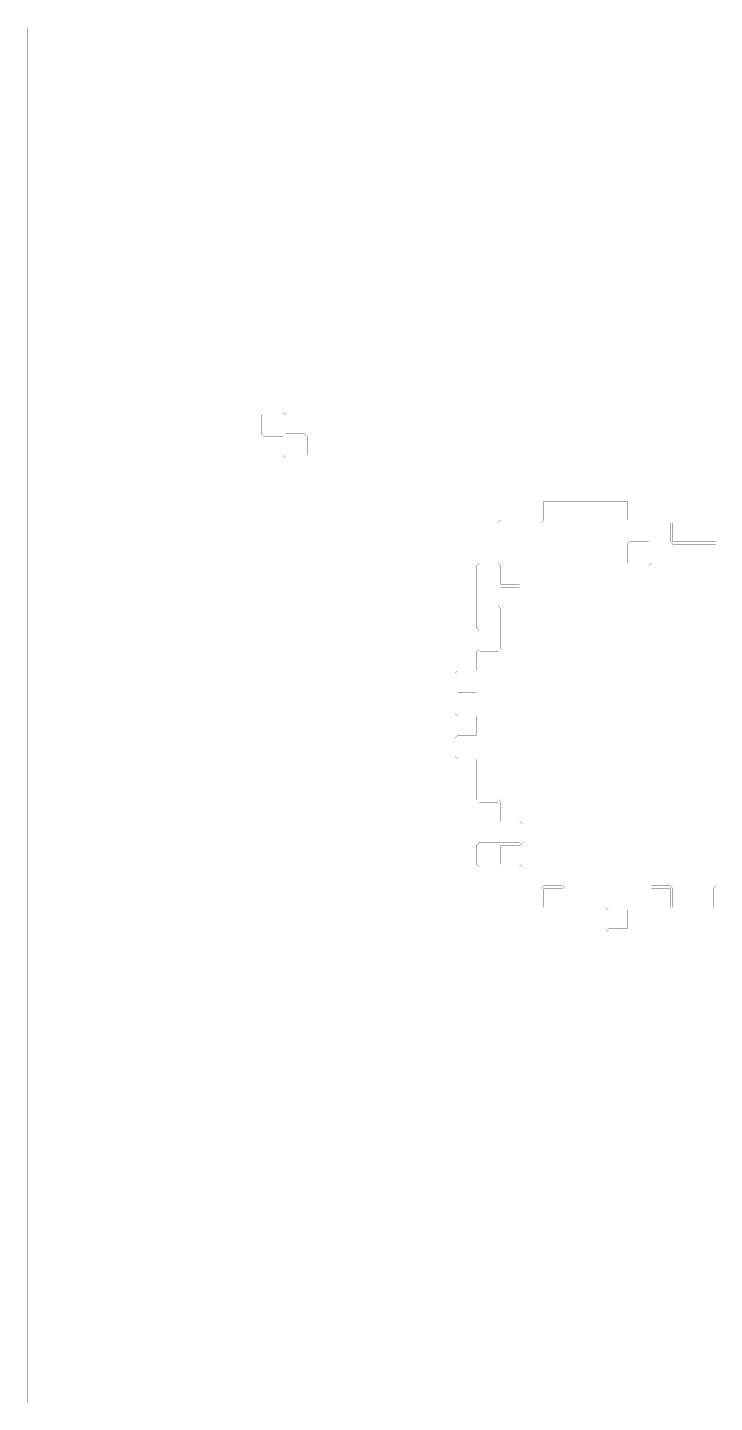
# Model space of a CAD drawing. Header units: metres. Extents: x 0 to 4990, y -4990 to 0.
# Drawn here: x 0 to 2495, y -4990 to 0 of the extents above; entities that cross this region are included whole.
import ezdxf

# ---------------------------------------------------------------- set-up
doc = ezdxf.new("R2010")
doc.units = ezdxf.units.M
doc.layers.add('conductor', color=1, linetype='Continuous')
doc.layers.add('substrate', color=5, linetype='Continuous')

msp = doc.modelspace()

# ---------------------------------------------------------------- linework, layer by layer
at = {"layer": 'conductor', "const_width": 0.5}
msp.add_lwpolyline([(2500, -1875), (2490.234375, -1875), (2480.46875, -1875), (2470.703125, -1875), (2460.9375, -1875), (2451.171875, -1875), (2441.40625, -1875), (2431.640625, -1875), (2421.875, -1875), (2412.109375, -1875), (2402.34375, -1875), (2392.578125, -1875), (2382.8125, -1875), (2373.046875, -1875), (2363.28125, -1875), (2353.515625, -1875), (2343.75, -1875), (2333.984375, -1865.234375), (2333.984375, -1855.46875), (2333.984375, -1845.703125), (2333.984375, -1835.9375), (2333.984375, -1826.171875), (2333.984375, -1816.40625), (2333.984375, -1806.640625), (2333.984375, -1796.875), (2324.21875, -1796.875), (2314.453125, -1796.875), (2304.6875, -1796.875), (2294.921875, -1796.875), (2285.15625, -1796.875), (2275.390625, -1796.875), (2265.625, -1796.875), (2255.859375, -1796.875), (2246.09375, -1796.875), (2236.328125, -1796.875), (2226.5625, -1796.875), (2216.796875, -1796.875), (2207.03125, -1796.875), (2197.265625, -1796.875), (2187.5, -1796.875), (2177.734375, -1787.109375), (2177.734375, -1777.34375), (2177.734375, -1767.578125), (2177.734375, -1757.8125), (2177.734375, -1748.046875), (2177.734375, -1738.28125), (2177.734375, -1728.515625), (2177.734375, -1718.75), (2167.96875, -1718.75), (2158.203125, -1718.75), (2148.4375, -1718.75), (2138.671875, -1718.75), (2128.90625, -1718.75), (2119.140625, -1718.75), (2109.375, -1718.75), (2099.609375, -1718.75), (2089.84375, -1718.75), (2080.078125, -1718.75), (2070.3125, -1718.75), (2060.546875, -1718.75), (2050.78125, -1718.75), (2041.015625, -1718.75), (2031.25, -1718.75), (2021.484375, -1718.75), (2011.71875, -1718.75), (2001.953125, -1718.75), (1992.1875, -1718.75), (1982.421875, -1718.75), (1972.65625, -1718.75), (1962.890625, -1718.75), (1953.125, -1718.75), (1943.359375, -1718.75), (1933.59375, -1718.75), (1923.828125, -1718.75), (1914.0625, -1718.75), (1904.296875, -1718.75), (1894.53125, -1718.75), (1884.765625, -1718.75), (1875, -1718.75), (1875, -1728.515625), (1875, -1738.28125), (1875, -1748.046875), (1875, -1757.8125), (1875, -1767.578125), (1875, -1777.34375), (1875, -1787.109375), (1865.234375, -1796.875), (1855.46875, -1796.875), (1845.703125, -1796.875), (1835.9375, -1796.875), (1826.171875, -1796.875), (1816.40625, -1796.875), (1806.640625, -1796.875), (1796.875, -1796.875), (1796.875, -1806.640625), (1796.875, -1816.40625), (1796.875, -1826.171875), (1796.875, -1835.9375), (1796.875, -1845.703125), (1796.875, -1855.46875), (1796.875, -1865.234375), (1796.875, -1875), (1796.875, -1884.765625), (1796.875, -1894.53125), (1796.875, -1904.296875), (1796.875, -1914.0625), (1796.875, -1923.828125), (1796.875, -1933.59375), (1796.875, -1943.359375), (1796.875, -1953.125), (1796.875, -1962.890625), (1796.875, -1972.65625), (1796.875, -1982.421875), (1796.875, -1992.1875), (1796.875, -2001.953125), (1796.875, -2011.71875), (1796.875, -2021.484375), (1787.109375, -2031.25), (1777.34375, -2031.25), (1767.578125, -2031.25), (1757.8125, -2031.25), (1748.046875, -2031.25), (1738.28125, -2031.25), (1728.515625, -2031.25), (1718.75, -2031.25), (1708.984375, -2021.484375), (1708.984375, -2011.71875), (1708.984375, -2001.953125), (1708.984375, -1992.1875), (1708.984375, -1982.421875), (1708.984375, -1972.65625), (1708.984375, -1962.890625), (1708.984375, -1953.125), (1699.21875, -1953.125), (1689.453125, -1953.125), (1679.6875, -1953.125), (1669.921875, -1953.125), (1660.15625, -1953.125), (1650.390625, -1953.125), (1640.625, -1953.125), (1640.625, -1962.890625), (1640.625, -1972.65625), (1640.625, -1982.421875), (1640.625, -1992.1875), (1640.625, -2001.953125), (1640.625, -2011.71875), (1640.625, -2021.484375), (1640.625, -2031.25), (1640.625, -2041.015625), (1640.625, -2050.78125), (1640.625, -2060.546875), (1640.625, -2070.3125), (1640.625, -2080.078125), (1640.625, -2089.84375), (1640.625, -2099.609375), (1650.390625, -2099.609375), (1660.15625, -2099.609375), (1669.921875, -2099.609375), (1679.6875, -2099.609375), (1689.453125, -2099.609375), (1699.21875, -2099.609375), (1708.984375, -2099.609375), (1718.75, -2109.375), (1718.75, -2119.140625), (1718.75, -2128.90625), (1718.75, -2138.671875), (1718.75, -2148.4375), (1718.75, -2158.203125), (1718.75, -2167.96875), (1718.75, -2177.734375), (1718.75, -2187.5), (1718.75, -2197.265625), (1718.75, -2207.03125), (1718.75, -2216.796875), (1718.75, -2226.5625), (1718.75, -2236.328125), (1718.75, -2246.09375), (1718.75, -2255.859375), (1708.984375, -2265.625), (1699.21875, -2265.625), (1689.453125, -2265.625), (1679.6875, -2265.625), (1669.921875, -2265.625), (1660.15625, -2265.625), (1650.390625, -2265.625), (1640.625, -2265.625), (1640.625, -2275.390625), (1640.625, -2285.15625), (1640.625, -2294.921875), (1640.625, -2304.6875), (1640.625, -2314.453125), (1640.625, -2324.21875), (1640.625, -2333.984375), (1630.859375, -2343.75), (1621.09375, -2343.75), (1611.328125, -2343.75), (1601.5625, -2343.75), (1591.796875, -2343.75), (1582.03125, -2343.75), (1572.265625, -2343.75), (1562.5, -2343.75), (1562.5, -2353.515625), (1562.5, -2363.28125), (1562.5, -2373.046875), (1562.5, -2382.8125), (1562.5, -2392.578125), (1562.5, -2402.34375), (1562.5, -2412.109375), (1572.265625, -2412.109375), (1582.03125, -2412.109375), (1591.796875, -2412.109375), (1601.5625, -2412.109375), (1611.328125, -2412.109375), (1621.09375, -2412.109375), (1630.859375, -2412.109375), (1640.625, -2421.875), (1640.625, -2431.640625), (1640.625, -2441.40625), (1640.625, -2451.171875), (1640.625, -2460.9375), (1640.625, -2470.703125), (1640.625, -2480.46875), (1640.625, -2490.234375), (1640.625, -2500), (1640.625, -2509.765625), (1640.625, -2519.53125), (1640.625, -2529.296875), (1640.625, -2539.0625), (1640.625, -2548.828125), (1640.625, -2558.59375), (1640.625, -2568.359375), (1640.625, -2578.125), (1640.625, -2587.890625), (1640.625, -2597.65625), (1640.625, -2607.421875), (1640.625, -2617.1875), (1640.625, -2626.953125), (1640.625, -2636.71875), (1640.625, -2646.484375), (1640.625, -2656.25), (1640.625, -2666.015625), (1640.625, -2675.78125), (1640.625, -2685.546875), (1640.625, -2695.3125), (1640.625, -2705.078125), (1640.625, -2714.84375), (1640.625, -2724.609375), (1640.625, -2734.375), (1640.625, -2744.140625), (1640.625, -2753.90625), (1640.625, -2763.671875), (1640.625, -2773.4375), (1640.625, -2783.203125), (1640.625, -2792.96875), (1640.625, -2802.734375), (1650.390625, -2802.734375), (1660.15625, -2802.734375), (1669.921875, -2802.734375), (1679.6875, -2802.734375), (1689.453125, -2802.734375), (1699.21875, -2802.734375), (1708.984375, -2802.734375), (1718.75, -2812.5), (1718.75, -2822.265625), (1718.75, -2832.03125), (1718.75, -2841.796875), (1718.75, -2851.5625), (1718.75, -2861.328125), (1718.75, -2871.09375), (1718.75, -2880.859375), (1728.515625, -2880.859375), (1738.28125, -2880.859375), (1748.046875, -2880.859375), (1757.8125, -2880.859375), (1767.578125, -2880.859375), (1777.34375, -2880.859375), (1787.109375, -2880.859375), (1796.875, -2890.625), (1796.875, -2900.390625), (1796.875, -2910.15625), (1796.875, -2919.921875), (1796.875, -2929.6875), (1796.875, -2939.453125), (1796.875, -2949.21875), (1796.875, -2958.984375), (1787.109375, -2968.75), (1777.34375, -2968.75), (1767.578125, -2968.75), (1757.8125, -2968.75), (1748.046875, -2968.75), (1738.28125, -2968.75), (1728.515625, -2968.75), (1718.75, -2968.75), (1718.75, -2978.515625), (1718.75, -2988.28125), (1718.75, -2998.046875), (1718.75, -3007.8125), (1718.75, -3017.578125), (1718.75, -3027.34375), (1718.75, -3037.109375), (1728.515625, -3037.109375), (1738.28125, -3037.109375), (1748.046875, -3037.109375), (1757.8125, -3037.109375), (1767.578125, -3037.109375), (1777.34375, -3037.109375), (1787.109375, -3037.109375), (1796.875, -3046.875), (1796.875, -3056.640625), (1796.875, -3066.40625), (1796.875, -3076.171875), (1796.875, -3085.9375), (1796.875, -3095.703125), (1796.875, -3105.46875), (1796.875, -3115.234375), (1796.875, -3125), (1796.875, -3134.765625), (1796.875, -3144.53125), (1796.875, -3154.296875), (1796.875, -3164.0625), (1796.875, -3173.828125), (1796.875, -3183.59375), (1796.875, -3193.359375), (1806.640625, -3193.359375), (1816.40625, -3193.359375), (1826.171875, -3193.359375), (1835.9375, -3193.359375), (1845.703125, -3193.359375), (1855.46875, -3193.359375), (1865.234375, -3193.359375), (1865.234375, -3183.59375), (1865.234375, -3173.828125), (1865.234375, -3164.0625), (1865.234375, -3154.296875), (1865.234375, -3144.53125), (1865.234375, -3134.765625), (1865.234375, -3125), (1875, -3115.234375), (1884.765625, -3115.234375), (1894.53125, -3115.234375), (1904.296875, -3115.234375), (1914.0625, -3115.234375), (1923.828125, -3115.234375), (1933.59375, -3115.234375), (1943.359375, -3115.234375), (1953.125, -3125), (1953.125, -3134.765625), (1953.125, -3144.53125), (1953.125, -3154.296875), (1953.125, -3164.0625), (1953.125, -3173.828125), (1953.125, -3183.59375), (1953.125, -3193.359375), (1962.890625, -3193.359375), (1972.65625, -3193.359375), (1982.421875, -3193.359375), (1992.1875, -3193.359375), (2001.953125, -3193.359375), (2011.71875, -3193.359375), (2021.484375, -3193.359375), (2031.25, -3193.359375), (2041.015625, -3193.359375), (2050.78125, -3193.359375), (2060.546875, -3193.359375), (2070.3125, -3193.359375), (2080.078125, -3193.359375), (2089.84375, -3193.359375), (2099.609375, -3193.359375), (2109.375, -3203.125), (2109.375, -3212.890625), (2109.375, -3222.65625), (2109.375, -3232.421875), (2109.375, -3242.1875), (2109.375, -3251.953125), (2109.375, -3261.71875), (2109.375, -3271.484375), (2119.140625, -3271.484375), (2128.90625, -3271.484375), (2138.671875, -3271.484375), (2148.4375, -3271.484375), (2158.203125, -3271.484375), (2167.96875, -3271.484375), (2177.734375, -3271.484375), (2177.734375, -3261.71875), (2177.734375, -3251.953125), (2177.734375, -3242.1875), (2177.734375, -3232.421875), (2177.734375, -3222.65625), (2177.734375, -3212.890625), (2177.734375, -3203.125), (2187.5, -3193.359375), (2197.265625, -3193.359375), (2207.03125, -3193.359375), (2216.796875, -3193.359375), (2226.5625, -3193.359375), (2236.328125, -3193.359375), (2246.09375, -3193.359375), (2255.859375, -3193.359375), (2255.859375, -3183.59375), (2255.859375, -3173.828125), (2255.859375, -3164.0625), (2255.859375, -3154.296875), (2255.859375, -3144.53125), (2255.859375, -3134.765625), (2255.859375, -3125), (2265.625, -3115.234375), (2275.390625, -3115.234375), (2285.15625, -3115.234375), (2294.921875, -3115.234375), (2304.6875, -3115.234375), (2314.453125, -3115.234375), (2324.21875, -3115.234375), (2333.984375, -3115.234375), (2343.75, -3125), (2343.75, -3134.765625), (2343.75, -3144.53125), (2343.75, -3154.296875), (2343.75, -3164.0625), (2343.75, -3173.828125), (2343.75, -3183.59375), (2343.75, -3193.359375), (2353.515625, -3193.359375), (2363.28125, -3193.359375), (2373.046875, -3193.359375), (2382.8125, -3193.359375), (2392.578125, -3193.359375), (2402.34375, -3193.359375), (2412.109375, -3193.359375), (2421.875, -3193.359375), (2431.640625, -3193.359375), (2441.40625, -3193.359375), (2451.171875, -3193.359375), (2460.9375, -3193.359375), (2470.703125, -3193.359375), (2480.46875, -3193.359375), (2490.234375, -3193.359375), (2490.234375, -3183.59375), (2490.234375, -3173.828125), (2490.234375, -3164.0625), (2490.234375, -3154.296875), (2490.234375, -3144.53125), (2490.234375, -3134.765625), (2490.234375, -3125), (2500, -3115.234375)], dxfattribs=at)
msp.add_lwpolyline([(2177.734375, -1875), (2187.5, -1865.234375), (2197.265625, -1865.234375), (2207.03125, -1865.234375), (2216.796875, -1865.234375), (2226.5625, -1865.234375), (2236.328125, -1865.234375), (2246.09375, -1865.234375), (2255.859375, -1865.234375), (2265.625, -1875), (2265.625, -1884.765625), (2265.625, -1894.53125), (2265.625, -1904.296875), (2265.625, -1914.0625), (2265.625, -1923.828125), (2265.625, -1933.59375), (2265.625, -1943.359375), (2255.859375, -1953.125), (2246.09375, -1953.125), (2236.328125, -1953.125), (2226.5625, -1953.125), (2216.796875, -1953.125), (2207.03125, -1953.125), (2197.265625, -1953.125), (2187.5, -1953.125), (2177.734375, -1943.359375), (2177.734375, -1933.59375), (2177.734375, -1923.828125), (2177.734375, -1914.0625), (2177.734375, -1904.296875), (2177.734375, -1894.53125), (2177.734375, -1884.765625)], close=True, dxfattribs=at)
at = {"layer": 'substrate', "const_width": 0.5}
for points in [[(2500, 0), (2490.234375, 0), (2480.46875, 0), (2470.703125, 0), (2460.9375, 0), (2451.171875, 0), (2441.40625, 0), (2431.640625, 0), (2421.875, 0), (2412.109375, 0), (2402.34375, 0), (2392.578125, 0), (2382.8125, 0), (2373.046875, 0), (2363.28125, 0), (2353.515625, 0), (2343.75, 0), (2333.984375, 0), (2324.21875, 0), (2314.453125, 0), (2304.6875, 0), (2294.921875, 0), (2285.15625, 0), (2275.390625, 0), (2265.625, 0), (2255.859375, 0), (2246.09375, 0), (2236.328125, 0), (2226.5625, 0), (2216.796875, 0), (2207.03125, 0), (2197.265625, 0), (2187.5, 0), (2177.734375, 0), (2167.96875, 0), (2158.203125, 0), (2148.4375, 0), (2138.671875, 0), (2128.90625, 0), (2119.140625, 0), (2109.375, 0), (2099.609375, 0), (2089.84375, 0), (2080.078125, 0), (2070.3125, 0), (2060.546875, 0), (2050.78125, 0), (2041.015625, 0), (2031.25, 0), (2021.484375, 0), (2011.71875, 0), (2001.953125, 0), (1992.1875, 0), (1982.421875, 0), (1972.65625, 0), (1962.890625, 0), (1953.125, 0), (1943.359375, 0), (1933.59375, 0), (1923.828125, 0), (1914.0625, 0), (1904.296875, 0), (1894.53125, 0), (1884.765625, 0), (1875, 0), (1865.234375, 0), (1855.46875, 0), (1845.703125, 0), (1835.9375, 0), (1826.171875, 0), (1816.40625, 0), (1806.640625, 0), (1796.875, 0), (1787.109375, 0), (1777.34375, 0), (1767.578125, 0), (1757.8125, 0), (1748.046875, 0), (1738.28125, 0), (1728.515625, 0), (1718.75, 0), (1708.984375, 0), (1699.21875, 0), (1689.453125, 0), (1679.6875, 0), (1669.921875, 0), (1660.15625, 0), (1650.390625, 0), (1640.625, 0), (1630.859375, 0), (1621.09375, 0), (1611.328125, 0), (1601.5625, 0), (1591.796875, 0), (1582.03125, 0), (1572.265625, 0), (1562.5, 0), (1552.734375, 0), (1542.96875, 0), (1533.203125, 0), (1523.4375, 0), (1513.671875, 0), (1503.90625, 0), (1494.140625, 0), (1484.375, 0), (1474.609375, 0), (1464.84375, 0), (1455.078125, 0), (1445.3125, 0), (1435.546875, 0), (1425.78125, 0), (1416.015625, 0), (1406.25, 0), (1396.484375, 0), (1386.71875, 0), (1376.953125, 0), (1367.1875, 0), (1357.421875, 0), (1347.65625, 0), (1337.890625, 0), (1328.125, 0), (1318.359375, 0), (1308.59375, 0), (1298.828125, 0), (1289.0625, 0), (1279.296875, 0), (1269.53125, 0), (1259.765625, 0), (1250, 0), (1240.234375, 0), (1230.46875, 0), (1220.703125, 0), (1210.9375, 0), (1201.171875, 0), (1191.40625, 0), (1181.640625, 0), (1171.875, 0), (1162.109375, 0), (1152.34375, 0), (1142.578125, 0), (1132.8125, 0), (1123.046875, 0), (1113.28125, 0), (1103.515625, 0), (1093.75, 0), (1083.984375, 0), (1074.21875, 0), (1064.453125, 0), (1054.6875, 0), (1044.921875, 0), (1035.15625, 0), (1025.390625, 0), (1015.625, 0), (1005.859375, 0), (996.09375, 0), (986.328125, 0), (976.5625, 0), (966.796875, 0), (957.03125, 0), (947.265625, 0), (937.5, 0), (927.734375, 0), (917.96875, 0), (908.203125, 0), (898.4375, 0), (888.671875, 0), (878.90625, 0), (869.140625, 0), (859.375, 0), (849.609375, 0), (839.84375, 0), (830.078125, 0), (820.3125, 0), (810.546875, 0), (800.78125, 0), (791.015625, 0), (781.25, 0), (771.484375, 0), (761.71875, 0), (751.953125, 0), (742.1875, 0), (732.421875, 0), (722.65625, 0), (712.890625, 0), (703.125, 0), (693.359375, 0), (683.59375, 0), (673.828125, 0), (664.0625, 0), (654.296875, 0), (644.53125, 0), (634.765625, 0), (625, 0), (615.234375, 0), (605.46875, 0), (595.703125, 0), (585.9375, 0), (576.171875, 0), (566.40625, 0), (556.640625, 0), (546.875, 0), (537.109375, 0), (527.34375, 0), (517.578125, 0), (507.8125, 0), (498.046875, 0), (488.28125, 0), (478.515625, 0), (468.75, 0), (458.984375, 0), (449.21875, 0), (439.453125, 0), (429.6875, 0), (419.921875, 0), (410.15625, 0), (400.390625, 0), (390.625, 0), (380.859375, 0), (371.09375, 0), (361.328125, 0), (351.5625, 0), (341.796875, 0), (332.03125, 0), (322.265625, 0), (312.5, 0), (302.734375, 0), (292.96875, 0), (283.203125, 0), (273.4375, 0), (263.671875, 0), (253.90625, 0), (244.140625, 0), (234.375, 0), (224.609375, 0), (214.84375, 0), (205.078125, 0), (195.3125, 0), (185.546875, 0), (175.78125, 0), (166.015625, 0), (156.25, 0), (146.484375, 0), (136.71875, 0), (126.953125, 0), (117.1875, 0), (107.421875, 0), (97.65625, 0), (87.890625, 0), (78.125, 0), (68.359375, 0), (58.59375, 0), (48.828125, 0), (39.0625, 0), (29.296875, 0), (19.53125, 0), (9.765625, 0), (0, 0), (0, -9.765625), (0, -19.53125), (0, -29.296875), (0, -39.0625), (0, -48.828125), (0, -58.59375), (0, -68.359375), (0, -78.125), (0, -87.890625), (0, -97.65625), (0, -107.421875), (0, -117.1875), (0, -126.953125), (0, -136.71875), (0, -146.484375), (0, -156.25), (0, -166.015625), (0, -175.78125), (0, -185.546875), (0, -195.3125), (0, -205.078125), (0, -214.84375), (0, -224.609375), (0, -234.375), (0, -244.140625), (0, -253.90625), (0, -263.671875), (0, -273.4375), (0, -283.203125), (0, -292.96875), (0, -302.734375), (0, -312.5), (0, -322.265625), (0, -332.03125), (0, -341.796875), (0, -351.5625), (0, -361.328125), (0, -371.09375), (0, -380.859375), (0, -390.625), (0, -400.390625), (0, -410.15625), (0, -419.921875), (0, -429.6875), (0, -439.453125), (0, -449.21875), (0, -458.984375), (0, -468.75), (0, -478.515625), (0, -488.28125), (0, -498.046875), (0, -507.8125), (0, -517.578125), (0, -527.34375), (0, -537.109375), (0, -546.875), (0, -556.640625), (0, -566.40625), (0, -576.171875), (0, -585.9375), (0, -595.703125), (0, -605.46875), (0, -615.234375), (0, -625), (0, -634.765625), (0, -644.53125), (0, -654.296875), (0, -664.0625), (0, -673.828125), (0, -683.59375), (0, -693.359375), (0, -703.125), (0, -712.890625), (0, -722.65625), (0, -732.421875), (0, -742.1875), (0, -751.953125), (0, -761.71875), (0, -771.484375), (0, -781.25), (0, -791.015625), (0, -800.78125), (0, -810.546875), (0, -820.3125), (0, -830.078125), (0, -839.84375), (0, -849.609375), (0, -859.375), (0, -869.140625), (0, -878.90625), (0, -888.671875), (0, -898.4375), (0, -908.203125), (0, -917.96875), (0, -927.734375), (0, -937.5), (0, -947.265625), (0, -957.03125), (0, -966.796875), (0, -976.5625), (0, -986.328125), (0, -996.09375), (0, -1005.859375), (0, -1015.625), (0, -1025.390625), (0, -1035.15625), (0, -1044.921875), (0, -1054.6875), (0, -1064.453125), (0, -1074.21875), (0, -1083.984375), (0, -1093.75), (0, -1103.515625), (0, -1113.28125), (0, -1123.046875), (0, -1132.8125), (0, -1142.578125), (0, -1152.34375), (0, -1162.109375), (0, -1171.875), (0, -1181.640625), (0, -1191.40625), (0, -1201.171875), (0, -1210.9375), (0, -1220.703125), (0, -1230.46875), (0, -1240.234375), (0, -1250), (0, -1259.765625), (0, -1269.53125), (0, -1279.296875), (0, -1289.0625), (0, -1298.828125), (0, -1308.59375), (0, -1318.359375), (0, -1328.125), (0, -1337.890625), (0, -1347.65625), (0, -1357.421875), (0, -1367.1875), (0, -1376.953125), (0, -1386.71875), (0, -1396.484375), (0, -1406.25), (0, -1416.015625), (0, -1425.78125), (0, -1435.546875), (0, -1445.3125), (0, -1455.078125), (0, -1464.84375), (0, -1474.609375), (0, -1484.375), (0, -1494.140625), (0, -1503.90625), (0, -1513.671875), (0, -1523.4375), (0, -1533.203125), (0, -1542.96875), (0, -1552.734375), (0, -1562.5), (0, -1572.265625), (0, -1582.03125), (0, -1591.796875), (0, -1601.5625), (0, -1611.328125), (0, -1621.09375), (0, -1630.859375), (0, -1640.625), (0, -1650.390625), (0, -1660.15625), (0, -1669.921875), (0, -1679.6875), (0, -1689.453125), (0, -1699.21875), (0, -1708.984375), (0, -1718.75), (0, -1728.515625), (0, -1738.28125), (0, -1748.046875), (0, -1757.8125), (0, -1767.578125), (0, -1777.34375), (0, -1787.109375), (0, -1796.875), (0, -1806.640625), (0, -1816.40625), (0, -1826.171875), (0, -1835.9375), (0, -1845.703125), (0, -1855.46875), (0, -1865.234375), (0, -1875), (0, -1884.765625), (0, -1894.53125), (0, -1904.296875), (0, -1914.0625), (0, -1923.828125), (0, -1933.59375), (0, -1943.359375), (0, -1953.125), (0, -1962.890625), (0, -1972.65625), (0, -1982.421875), (0, -1992.1875), (0, -2001.953125), (0, -2011.71875), (0, -2021.484375), (0, -2031.25), (0, -2041.015625), (0, -2050.78125), (0, -2060.546875), (0, -2070.3125), (0, -2080.078125), (0, -2089.84375), (0, -2099.609375), (0, -2109.375), (0, -2119.140625), (0, -2128.90625), (0, -2138.671875), (0, -2148.4375), (0, -2158.203125), (0, -2167.96875), (0, -2177.734375), (0, -2187.5), (0, -2197.265625), (0, -2207.03125), (0, -2216.796875), (0, -2226.5625), (0, -2236.328125), (0, -2246.09375), (0, -2255.859375), (0, -2265.625), (0, -2275.390625), (0, -2285.15625), (0, -2294.921875), (0, -2304.6875), (0, -2314.453125), (0, -2324.21875), (0, -2333.984375), (0, -2343.75), (0, -2353.515625), (0, -2363.28125), (0, -2373.046875), (0, -2382.8125), (0, -2392.578125), (0, -2402.34375), (0, -2412.109375), (0, -2421.875), (0, -2431.640625), (0, -2441.40625), (0, -2451.171875), (0, -2460.9375), (0, -2470.703125), (0, -2480.46875), (0, -2490.234375), (0, -2500), (0, -2509.765625), (0, -2519.53125), (0, -2529.296875), (0, -2539.0625), (0, -2548.828125), (0, -2558.59375), (0, -2568.359375), (0, -2578.125), (0, -2587.890625), (0, -2597.65625), (0, -2607.421875), (0, -2617.1875), (0, -2626.953125), (0, -2636.71875), (0, -2646.484375), (0, -2656.25), (0, -2666.015625), (0, -2675.78125), (0, -2685.546875), (0, -2695.3125), (0, -2705.078125), (0, -2714.84375), (0, -2724.609375), (0, -2734.375), (0, -2744.140625), (0, -2753.90625), (0, -2763.671875), (0, -2773.4375), (0, -2783.203125), (0, -2792.96875), (0, -2802.734375), (0, -2812.5), (0, -2822.265625), (0, -2832.03125), (0, -2841.796875), (0, -2851.5625), (0, -2861.328125), (0, -2871.09375), (0, -2880.859375), (0, -2890.625), (0, -2900.390625), (0, -2910.15625), (0, -2919.921875), (0, -2929.6875), (0, -2939.453125), (0, -2949.21875), (0, -2958.984375), (0, -2968.75), (0, -2978.515625), (0, -2988.28125), (0, -2998.046875), (0, -3007.8125), (0, -3017.578125), (0, -3027.34375), (0, -3037.109375), (0, -3046.875), (0, -3056.640625), (0, -3066.40625), (0, -3076.171875), (0, -3085.9375), (0, -3095.703125), (0, -3105.46875), (0, -3115.234375), (0, -3125), (0, -3134.765625), (0, -3144.53125), (0, -3154.296875), (0, -3164.0625), (0, -3173.828125), (0, -3183.59375), (0, -3193.359375), (0, -3203.125), (0, -3212.890625), (0, -3222.65625), (0, -3232.421875), (0, -3242.1875), (0, -3251.953125), (0, -3261.71875), (0, -3271.484375), (0, -3281.25), (0, -3291.015625), (0, -3300.78125), (0, -3310.546875), (0, -3320.3125), (0, -3330.078125), (0, -3339.84375), (0, -3349.609375), (0, -3359.375), (0, -3369.140625), (0, -3378.90625), (0, -3388.671875), (0, -3398.4375), (0, -3408.203125), (0, -3417.96875), (0, -3427.734375), (0, -3437.5), (0, -3447.265625), (0, -3457.03125), (0, -3466.796875), (0, -3476.5625), (0, -3486.328125), (0, -3496.09375), (0, -3505.859375), (0, -3515.625), (0, -3525.390625), (0, -3535.15625), (0, -3544.921875), (0, -3554.6875), (0, -3564.453125), (0, -3574.21875), (0, -3583.984375), (0, -3593.75), (0, -3603.515625), (0, -3613.28125), (0, -3623.046875), (0, -3632.8125), (0, -3642.578125), (0, -3652.34375), (0, -3662.109375), (0, -3671.875), (0, -3681.640625), (0, -3691.40625), (0, -3701.171875), (0, -3710.9375), (0, -3720.703125), (0, -3730.46875), (0, -3740.234375), (0, -3750), (0, -3759.765625), (0, -3769.53125), (0, -3779.296875), (0, -3789.0625), (0, -3798.828125), (0, -3808.59375), (0, -3818.359375), (0, -3828.125), (0, -3837.890625), (0, -3847.65625), (0, -3857.421875), (0, -3867.1875), (0, -3876.953125), (0, -3886.71875), (0, -3896.484375), (0, -3906.25), (0, -3916.015625), (0, -3925.78125), (0, -3935.546875), (0, -3945.3125), (0, -3955.078125), (0, -3964.84375), (0, -3974.609375), (0, -3984.375), (0, -3994.140625), (0, -4003.90625), (0, -4013.671875), (0, -4023.4375), (0, -4033.203125), (0, -4042.96875), (0, -4052.734375), (0, -4062.5), (0, -4072.265625), (0, -4082.03125), (0, -4091.796875), (0, -4101.5625), (0, -4111.328125), (0, -4121.09375), (0, -4130.859375), (0, -4140.625), (0, -4150.390625), (0, -4160.15625), (0, -4169.921875), (0, -4179.6875), (0, -4189.453125), (0, -4199.21875), (0, -4208.984375), (0, -4218.75), (0, -4228.515625), (0, -4238.28125), (0, -4248.046875), (0, -4257.8125), (0, -4267.578125), (0, -4277.34375), (0, -4287.109375), (0, -4296.875), (0, -4306.640625), (0, -4316.40625), (0, -4326.171875), (0, -4335.9375), (0, -4345.703125), (0, -4355.46875), (0, -4365.234375), (0, -4375), (0, -4384.765625), (0, -4394.53125), (0, -4404.296875), (0, -4414.0625), (0, -4423.828125), (0, -4433.59375), (0, -4443.359375), (0, -4453.125), (0, -4462.890625), (0, -4472.65625), (0, -4482.421875), (0, -4492.1875), (0, -4501.953125), (0, -4511.71875), (0, -4521.484375), (0, -4531.25), (0, -4541.015625), (0, -4550.78125), (0, -4560.546875), (0, -4570.3125), (0, -4580.078125), (0, -4589.84375), (0, -4599.609375), (0, -4609.375), (0, -4619.140625), (0, -4628.90625), (0, -4638.671875), (0, -4648.4375), (0, -4658.203125), (0, -4667.96875), (0, -4677.734375), (0, -4687.5), (0, -4697.265625), (0, -4707.03125), (0, -4716.796875), (0, -4726.5625), (0, -4736.328125), (0, -4746.09375), (0, -4755.859375), (0, -4765.625), (0, -4775.390625), (0, -4785.15625), (0, -4794.921875), (0, -4804.6875), (0, -4814.453125), (0, -4824.21875), (0, -4833.984375), (0, -4843.75), (0, -4853.515625), (0, -4863.28125), (0, -4873.046875), (0, -4882.8125), (0, -4892.578125), (0, -4902.34375), (0, -4912.109375), (0, -4921.875), (0, -4931.640625), (0, -4941.40625), (0, -4951.171875), (0, -4960.9375), (0, -4970.703125), (0, -4980.46875), (0, -4990.234375), (9.765625, -4990.234375), (19.53125, -4990.234375), (29.296875, -4990.234375), (39.0625, -4990.234375), (48.828125, -4990.234375), (58.59375, -4990.234375), (68.359375, -4990.234375), (78.125, -4990.234375), (87.890625, -4990.234375), (97.65625, -4990.234375), (107.421875, -4990.234375), (117.1875, -4990.234375), (126.953125, -4990.234375), (136.71875, -4990.234375), (146.484375, -4990.234375), (156.25, -4990.234375), (166.015625, -4990.234375), (175.78125, -4990.234375), (185.546875, -4990.234375), (195.3125, -4990.234375), (205.078125, -4990.234375), (214.84375, -4990.234375), (224.609375, -4990.234375), (234.375, -4990.234375), (244.140625, -4990.234375), (253.90625, -4990.234375), (263.671875, -4990.234375), (273.4375, -4990.234375), (283.203125, -4990.234375), (292.96875, -4990.234375), (302.734375, -4990.234375), (312.5, -4990.234375), (322.265625, -4990.234375), (332.03125, -4990.234375), (341.796875, -4990.234375), (351.5625, -4990.234375), (361.328125, -4990.234375), (371.09375, -4990.234375), (380.859375, -4990.234375), (390.625, -4990.234375), (400.390625, -4990.234375), (410.15625, -4990.234375), (419.921875, -4990.234375), (429.6875, -4990.234375), (439.453125, -4990.234375), (449.21875, -4990.234375), (458.984375, -4990.234375), (468.75, -4990.234375), (478.515625, -4990.234375), (488.28125, -4990.234375), (498.046875, -4990.234375), (507.8125, -4990.234375), (517.578125, -4990.234375), (527.34375, -4990.234375), (537.109375, -4990.234375), (546.875, -4990.234375), (556.640625, -4990.234375), (566.40625, -4990.234375), (576.171875, -4990.234375), (585.9375, -4990.234375), (595.703125, -4990.234375), (605.46875, -4990.234375), (615.234375, -4990.234375), (625, -4990.234375), (634.765625, -4990.234375), (644.53125, -4990.234375), (654.296875, -4990.234375), (664.0625, -4990.234375), (673.828125, -4990.234375), (683.59375, -4990.234375), (693.359375, -4990.234375), (703.125, -4990.234375), (712.890625, -4990.234375), (722.65625, -4990.234375), (732.421875, -4990.234375), (742.1875, -4990.234375), (751.953125, -4990.234375), (761.71875, -4990.234375), (771.484375, -4990.234375), (781.25, -4990.234375), (791.015625, -4990.234375), (800.78125, -4990.234375), (810.546875, -4990.234375), (820.3125, -4990.234375), (830.078125, -4990.234375), (839.84375, -4990.234375), (849.609375, -4990.234375), (859.375, -4990.234375), (869.140625, -4990.234375), (878.90625, -4990.234375), (888.671875, -4990.234375), (898.4375, -4990.234375), (908.203125, -4990.234375), (917.96875, -4990.234375), (927.734375, -4990.234375), (937.5, -4990.234375), (947.265625, -4990.234375), (957.03125, -4990.234375), (966.796875, -4990.234375), (976.5625, -4990.234375), (986.328125, -4990.234375), (996.09375, -4990.234375), (1005.859375, -4990.234375), (1015.625, -4990.234375), (1025.390625, -4990.234375), (1035.15625, -4990.234375), (1044.921875, -4990.234375), (1054.6875, -4990.234375), (1064.453125, -4990.234375), (1074.21875, -4990.234375), (1083.984375, -4990.234375), (1093.75, -4990.234375), (1103.515625, -4990.234375), (1113.28125, -4990.234375), (1123.046875, -4990.234375), (1132.8125, -4990.234375), (1142.578125, -4990.234375), (1152.34375, -4990.234375), (1162.109375, -4990.234375), (1171.875, -4990.234375), (1181.640625, -4990.234375), (1191.40625, -4990.234375), (1201.171875, -4990.234375), (1210.9375, -4990.234375), (1220.703125, -4990.234375), (1230.46875, -4990.234375), (1240.234375, -4990.234375), (1250, -4990.234375), (1259.765625, -4990.234375), (1269.53125, -4990.234375), (1279.296875, -4990.234375), (1289.0625, -4990.234375), (1298.828125, -4990.234375), (1308.59375, -4990.234375), (1318.359375, -4990.234375), (1328.125, -4990.234375), (1337.890625, -4990.234375), (1347.65625, -4990.234375), (1357.421875, -4990.234375), (1367.1875, -4990.234375), (1376.953125, -4990.234375), (1386.71875, -4990.234375), (1396.484375, -4990.234375), (1406.25, -4990.234375), (1416.015625, -4990.234375), (1425.78125, -4990.234375), (1435.546875, -4990.234375), (1445.3125, -4990.234375), (1455.078125, -4990.234375), (1464.84375, -4990.234375), (1474.609375, -4990.234375), (1484.375, -4990.234375), (1494.140625, -4990.234375), (1503.90625, -4990.234375), (1513.671875, -4990.234375), (1523.4375, -4990.234375), (1533.203125, -4990.234375), (1542.96875, -4990.234375), (1552.734375, -4990.234375), (1562.5, -4990.234375), (1572.265625, -4990.234375), (1582.03125, -4990.234375), (1591.796875, -4990.234375), (1601.5625, -4990.234375), (1611.328125, -4990.234375), (1621.09375, -4990.234375), (1630.859375, -4990.234375), (1640.625, -4990.234375), (1650.390625, -4990.234375), (1660.15625, -4990.234375), (1669.921875, -4990.234375), (1679.6875, -4990.234375), (1689.453125, -4990.234375), (1699.21875, -4990.234375), (1708.984375, -4990.234375), (1718.75, -4990.234375), (1728.515625, -4990.234375), (1738.28125, -4990.234375), (1748.046875, -4990.234375), (1757.8125, -4990.234375), (1767.578125, -4990.234375), (1777.34375, -4990.234375), (1787.109375, -4990.234375), (1796.875, -4990.234375), (1806.640625, -4990.234375), (1816.40625, -4990.234375), (1826.171875, -4990.234375), (1835.9375, -4990.234375), (1845.703125, -4990.234375), (1855.46875, -4990.234375), (1865.234375, -4990.234375), (1875, -4990.234375), (1884.765625, -4990.234375), (1894.53125, -4990.234375), (1904.296875, -4990.234375), (1914.0625, -4990.234375), (1923.828125, -4990.234375), (1933.59375, -4990.234375), (1943.359375, -4990.234375), (1953.125, -4990.234375), (1962.890625, -4990.234375), (1972.65625, -4990.234375), (1982.421875, -4990.234375), (1992.1875, -4990.234375), (2001.953125, -4990.234375), (2011.71875, -4990.234375), (2021.484375, -4990.234375), (2031.25, -4990.234375), (2041.015625, -4990.234375), (2050.78125, -4990.234375), (2060.546875, -4990.234375), (2070.3125, -4990.234375), (2080.078125, -4990.234375), (2089.84375, -4990.234375), (2099.609375, -4990.234375), (2109.375, -4990.234375), (2119.140625, -4990.234375), (2128.90625, -4990.234375), (2138.671875, -4990.234375), (2148.4375, -4990.234375), (2158.203125, -4990.234375), (2167.96875, -4990.234375), (2177.734375, -4990.234375), (2187.5, -4990.234375), (2197.265625, -4990.234375), (2207.03125, -4990.234375), (2216.796875, -4990.234375), (2226.5625, -4990.234375), (2236.328125, -4990.234375), (2246.09375, -4990.234375), (2255.859375, -4990.234375), (2265.625, -4990.234375), (2275.390625, -4990.234375), (2285.15625, -4990.234375), (2294.921875, -4990.234375), (2304.6875, -4990.234375), (2314.453125, -4990.234375), (2324.21875, -4990.234375), (2333.984375, -4990.234375), (2343.75, -4990.234375), (2353.515625, -4990.234375), (2363.28125, -4990.234375), (2373.046875, -4990.234375), (2382.8125, -4990.234375), (2392.578125, -4990.234375), (2402.34375, -4990.234375), (2412.109375, -4990.234375), (2421.875, -4990.234375), (2431.640625, -4990.234375), (2441.40625, -4990.234375), (2451.171875, -4990.234375), (2460.9375, -4990.234375), (2470.703125, -4990.234375), (2480.46875, -4990.234375), (2490.234375, -4990.234375), (2500, -4990.234375)], [(2500, -3203.125), (2490.234375, -3203.125), (2480.46875, -3203.125), (2470.703125, -3203.125), (2460.9375, -3203.125), (2451.171875, -3203.125), (2441.40625, -3203.125), (2431.640625, -3203.125), (2421.875, -3203.125), (2412.109375, -3203.125), (2402.34375, -3203.125), (2392.578125, -3203.125), (2382.8125, -3203.125), (2373.046875, -3203.125), (2363.28125, -3203.125), (2353.515625, -3203.125), (2343.75, -3203.125), (2333.984375, -3193.359375), (2333.984375, -3183.59375), (2333.984375, -3173.828125), (2333.984375, -3164.0625), (2333.984375, -3154.296875), (2333.984375, -3144.53125), (2333.984375, -3134.765625), (2333.984375, -3125), (2324.21875, -3125), (2314.453125, -3125), (2304.6875, -3125), (2294.921875, -3125), (2285.15625, -3125), (2275.390625, -3125), (2265.625, -3125), (2265.625, -3134.765625), (2265.625, -3144.53125), (2265.625, -3154.296875), (2265.625, -3164.0625), (2265.625, -3173.828125), (2265.625, -3183.59375), (2265.625, -3193.359375), (2265.625, -3203.125), (2265.625, -3212.890625), (2265.625, -3222.65625), (2265.625, -3232.421875), (2265.625, -3242.1875), (2265.625, -3251.953125), (2265.625, -3261.71875), (2265.625, -3271.484375), (2255.859375, -3281.25), (2246.09375, -3281.25), (2236.328125, -3281.25), (2226.5625, -3281.25), (2216.796875, -3281.25), (2207.03125, -3281.25), (2197.265625, -3281.25), (2187.5, -3281.25), (2177.734375, -3281.25), (2167.96875, -3281.25), (2158.203125, -3281.25), (2148.4375, -3281.25), (2138.671875, -3281.25), (2128.90625, -3281.25), (2119.140625, -3281.25), (2109.375, -3281.25), (2099.609375, -3271.484375), (2099.609375, -3261.71875), (2099.609375, -3251.953125), (2099.609375, -3242.1875), (2099.609375, -3232.421875), (2099.609375, -3222.65625), (2099.609375, -3212.890625), (2099.609375, -3203.125), (2089.84375, -3203.125), (2080.078125, -3203.125), (2070.3125, -3203.125), (2060.546875, -3203.125), (2050.78125, -3203.125), (2041.015625, -3203.125), (2031.25, -3203.125), (2021.484375, -3203.125), (2011.71875, -3203.125), (2001.953125, -3203.125), (1992.1875, -3203.125), (1982.421875, -3203.125), (1972.65625, -3203.125), (1962.890625, -3203.125), (1953.125, -3203.125), (1943.359375, -3193.359375), (1943.359375, -3183.59375), (1943.359375, -3173.828125), (1943.359375, -3164.0625), (1943.359375, -3154.296875), (1943.359375, -3144.53125), (1943.359375, -3134.765625), (1943.359375, -3125), (1933.59375, -3125), (1923.828125, -3125), (1914.0625, -3125), (1904.296875, -3125), (1894.53125, -3125), (1884.765625, -3125), (1875, -3125), (1875, -3134.765625), (1875, -3144.53125), (1875, -3154.296875), (1875, -3164.0625), (1875, -3173.828125), (1875, -3183.59375), (1875, -3193.359375), (1865.234375, -3203.125), (1855.46875, -3203.125), (1845.703125, -3203.125), (1835.9375, -3203.125), (1826.171875, -3203.125), (1816.40625, -3203.125), (1806.640625, -3203.125), (1796.875, -3203.125), (1787.109375, -3193.359375), (1787.109375, -3183.59375), (1787.109375, -3173.828125), (1787.109375, -3164.0625), (1787.109375, -3154.296875), (1787.109375, -3144.53125), (1787.109375, -3134.765625), (1787.109375, -3125), (1787.109375, -3115.234375), (1787.109375, -3105.46875), (1787.109375, -3095.703125), (1787.109375, -3085.9375), (1787.109375, -3076.171875), (1787.109375, -3066.40625), (1787.109375, -3056.640625), (1787.109375, -3046.875), (1777.34375, -3046.875), (1767.578125, -3046.875), (1757.8125, -3046.875), (1748.046875, -3046.875), (1738.28125, -3046.875), (1728.515625, -3046.875), (1718.75, -3046.875), (1708.984375, -3046.875), (1699.21875, -3046.875), (1689.453125, -3046.875), (1679.6875, -3046.875), (1669.921875, -3046.875), (1660.15625, -3046.875), (1650.390625, -3046.875), (1640.625, -3046.875), (1630.859375, -3037.109375), (1630.859375, -3027.34375), (1630.859375, -3017.578125), (1630.859375, -3007.8125), (1630.859375, -2998.046875), (1630.859375, -2988.28125), (1630.859375, -2978.515625), (1630.859375, -2968.75), (1640.625, -2958.984375), (1650.390625, -2958.984375), (1660.15625, -2958.984375), (1669.921875, -2958.984375), (1679.6875, -2958.984375), (1689.453125, -2958.984375), (1699.21875, -2958.984375), (1708.984375, -2958.984375), (1718.75, -2958.984375), (1728.515625, -2958.984375), (1738.28125, -2958.984375), (1748.046875, -2958.984375), (1757.8125, -2958.984375), (1767.578125, -2958.984375), (1777.34375, -2958.984375), (1787.109375, -2958.984375), (1787.109375, -2949.21875), (1787.109375, -2939.453125), (1787.109375, -2929.6875), (1787.109375, -2919.921875), (1787.109375, -2910.15625), (1787.109375, -2900.390625), (1787.109375, -2890.625), (1777.34375, -2890.625), (1767.578125, -2890.625), (1757.8125, -2890.625), (1748.046875, -2890.625), (1738.28125, -2890.625), (1728.515625, -2890.625), (1718.75, -2890.625), (1708.984375, -2880.859375), (1708.984375, -2871.09375), (1708.984375, -2861.328125), (1708.984375, -2851.5625), (1708.984375, -2841.796875), (1708.984375, -2832.03125), (1708.984375, -2822.265625), (1708.984375, -2812.5), (1699.21875, -2812.5), (1689.453125, -2812.5), (1679.6875, -2812.5), (1669.921875, -2812.5), (1660.15625, -2812.5), (1650.390625, -2812.5), (1640.625, -2812.5), (1630.859375, -2802.734375), (1630.859375, -2792.96875), (1630.859375, -2783.203125), (1630.859375, -2773.4375), (1630.859375, -2763.671875), (1630.859375, -2753.90625), (1630.859375, -2744.140625), (1630.859375, -2734.375), (1630.859375, -2724.609375), (1630.859375, -2714.84375), (1630.859375, -2705.078125), (1630.859375, -2695.3125), (1630.859375, -2685.546875), (1630.859375, -2675.78125), (1630.859375, -2666.015625), (1630.859375, -2656.25), (1621.09375, -2656.25), (1611.328125, -2656.25), (1601.5625, -2656.25), (1591.796875, -2656.25), (1582.03125, -2656.25), (1572.265625, -2656.25), (1562.5, -2656.25), (1552.734375, -2646.484375), (1552.734375, -2636.71875), (1552.734375, -2626.953125), (1552.734375, -2617.1875), (1552.734375, -2607.421875), (1552.734375, -2597.65625), (1552.734375, -2587.890625), (1552.734375, -2578.125), (1562.5, -2568.359375), (1572.265625, -2568.359375), (1582.03125, -2568.359375), (1591.796875, -2568.359375), (1601.5625, -2568.359375), (1611.328125, -2568.359375), (1621.09375, -2568.359375), (1630.859375, -2568.359375), (1630.859375, -2558.59375), (1630.859375, -2548.828125), (1630.859375, -2539.0625), (1630.859375, -2529.296875), (1630.859375, -2519.53125), (1630.859375, -2509.765625), (1630.859375, -2500), (1621.09375, -2500), (1611.328125, -2500), (1601.5625, -2500), (1591.796875, -2500), (1582.03125, -2500), (1572.265625, -2500), (1562.5, -2500), (1552.734375, -2490.234375), (1552.734375, -2480.46875), (1552.734375, -2470.703125), (1552.734375, -2460.9375), (1552.734375, -2451.171875), (1552.734375, -2441.40625), (1552.734375, -2431.640625), (1552.734375, -2421.875), (1552.734375, -2412.109375), (1552.734375, -2402.34375), (1552.734375, -2392.578125), (1552.734375, -2382.8125), (1552.734375, -2373.046875), (1552.734375, -2363.28125), (1552.734375, -2353.515625), (1552.734375, -2343.75), (1562.5, -2333.984375), (1572.265625, -2333.984375), (1582.03125, -2333.984375), (1591.796875, -2333.984375), (1601.5625, -2333.984375), (1611.328125, -2333.984375), (1621.09375, -2333.984375), (1630.859375, -2333.984375), (1630.859375, -2324.21875), (1630.859375, -2314.453125), (1630.859375, -2304.6875), (1630.859375, -2294.921875), (1630.859375, -2285.15625), (1630.859375, -2275.390625), (1630.859375, -2265.625), (1640.625, -2255.859375), (1650.390625, -2255.859375), (1660.15625, -2255.859375), (1669.921875, -2255.859375), (1679.6875, -2255.859375), (1689.453125, -2255.859375), (1699.21875, -2255.859375), (1708.984375, -2255.859375), (1708.984375, -2246.09375), (1708.984375, -2236.328125), (1708.984375, -2226.5625), (1708.984375, -2216.796875), (1708.984375, -2207.03125), (1708.984375, -2197.265625), (1708.984375, -2187.5), (1699.21875, -2187.5), (1689.453125, -2187.5), (1679.6875, -2187.5), (1669.921875, -2187.5), (1660.15625, -2187.5), (1650.390625, -2187.5), (1640.625, -2187.5), (1630.859375, -2177.734375), (1630.859375, -2167.96875), (1630.859375, -2158.203125), (1630.859375, -2148.4375), (1630.859375, -2138.671875), (1630.859375, -2128.90625), (1630.859375, -2119.140625), (1630.859375, -2109.375), (1630.859375, -2099.609375), (1630.859375, -2089.84375), (1630.859375, -2080.078125), (1630.859375, -2070.3125), (1630.859375, -2060.546875), (1630.859375, -2050.78125), (1630.859375, -2041.015625), (1630.859375, -2031.25), (1630.859375, -2021.484375), (1630.859375, -2011.71875), (1630.859375, -2001.953125), (1630.859375, -1992.1875), (1630.859375, -1982.421875), (1630.859375, -1972.65625), (1630.859375, -1962.890625), (1630.859375, -1953.125), (1640.625, -1943.359375), (1650.390625, -1943.359375), (1660.15625, -1943.359375), (1669.921875, -1943.359375), (1679.6875, -1943.359375), (1689.453125, -1943.359375), (1699.21875, -1943.359375), (1708.984375, -1943.359375), (1718.75, -1953.125), (1718.75, -1962.890625), (1718.75, -1972.65625), (1718.75, -1982.421875), (1718.75, -1992.1875), (1718.75, -2001.953125), (1718.75, -2011.71875), (1718.75, -2021.484375), (1728.515625, -2021.484375), (1738.28125, -2021.484375), (1748.046875, -2021.484375), (1757.8125, -2021.484375), (1767.578125, -2021.484375), (1777.34375, -2021.484375), (1787.109375, -2021.484375), (1787.109375, -2011.71875), (1787.109375, -2001.953125), (1787.109375, -1992.1875), (1787.109375, -1982.421875), (1787.109375, -1972.65625), (1787.109375, -1962.890625), (1787.109375, -1953.125), (1777.34375, -1953.125), (1767.578125, -1953.125), (1757.8125, -1953.125), (1748.046875, -1953.125), (1738.28125, -1953.125), (1728.515625, -1953.125), (1718.75, -1953.125), (1708.984375, -1943.359375), (1708.984375, -1933.59375), (1708.984375, -1923.828125), (1708.984375, -1914.0625), (1708.984375, -1904.296875), (1708.984375, -1894.53125), (1708.984375, -1884.765625), (1708.984375, -1875), (1708.984375, -1865.234375), (1708.984375, -1855.46875), (1708.984375, -1845.703125), (1708.984375, -1835.9375), (1708.984375, -1826.171875), (1708.984375, -1816.40625), (1708.984375, -1806.640625), (1708.984375, -1796.875), (1718.75, -1787.109375), (1728.515625, -1787.109375), (1738.28125, -1787.109375), (1748.046875, -1787.109375), (1757.8125, -1787.109375), (1767.578125, -1787.109375), (1777.34375, -1787.109375), (1787.109375, -1787.109375), (1796.875, -1787.109375), (1806.640625, -1787.109375), (1816.40625, -1787.109375), (1826.171875, -1787.109375), (1835.9375, -1787.109375), (1845.703125, -1787.109375), (1855.46875, -1787.109375), (1865.234375, -1787.109375), (1865.234375, -1777.34375), (1865.234375, -1767.578125), (1865.234375, -1757.8125), (1865.234375, -1748.046875), (1865.234375, -1738.28125), (1865.234375, -1728.515625), (1865.234375, -1718.75), (1875, -1708.984375), (1884.765625, -1708.984375), (1894.53125, -1708.984375), (1904.296875, -1708.984375), (1914.0625, -1708.984375), (1923.828125, -1708.984375), (1933.59375, -1708.984375), (1943.359375, -1708.984375), (1953.125, -1708.984375), (1962.890625, -1708.984375), (1972.65625, -1708.984375), (1982.421875, -1708.984375), (1992.1875, -1708.984375), (2001.953125, -1708.984375), (2011.71875, -1708.984375), (2021.484375, -1708.984375), (2031.25, -1708.984375), (2041.015625, -1708.984375), (2050.78125, -1708.984375), (2060.546875, -1708.984375), (2070.3125, -1708.984375), (2080.078125, -1708.984375), (2089.84375, -1708.984375), (2099.609375, -1708.984375), (2109.375, -1708.984375), (2119.140625, -1708.984375), (2128.90625, -1708.984375), (2138.671875, -1708.984375), (2148.4375, -1708.984375), (2158.203125, -1708.984375), (2167.96875, -1708.984375), (2177.734375, -1708.984375), (2187.5, -1708.984375), (2197.265625, -1708.984375), (2207.03125, -1708.984375), (2216.796875, -1708.984375), (2226.5625, -1708.984375), (2236.328125, -1708.984375), (2246.09375, -1708.984375), (2255.859375, -1708.984375), (2265.625, -1718.75), (2265.625, -1728.515625), (2265.625, -1738.28125), (2265.625, -1748.046875), (2265.625, -1757.8125), (2265.625, -1767.578125), (2265.625, -1777.34375), (2265.625, -1787.109375), (2275.390625, -1787.109375), (2285.15625, -1787.109375), (2294.921875, -1787.109375), (2304.6875, -1787.109375), (2314.453125, -1787.109375), (2324.21875, -1787.109375), (2333.984375, -1787.109375), (2343.75, -1796.875), (2343.75, -1806.640625), (2343.75, -1816.40625), (2343.75, -1826.171875), (2343.75, -1835.9375), (2343.75, -1845.703125), (2343.75, -1855.46875), (2343.75, -1865.234375), (2353.515625, -1865.234375), (2363.28125, -1865.234375), (2373.046875, -1865.234375), (2382.8125, -1865.234375), (2392.578125, -1865.234375), (2402.34375, -1865.234375), (2412.109375, -1865.234375), (2421.875, -1865.234375), (2431.640625, -1865.234375), (2441.40625, -1865.234375), (2451.171875, -1865.234375), (2460.9375, -1865.234375), (2470.703125, -1865.234375), (2480.46875, -1865.234375), (2490.234375, -1865.234375), (2500, -1865.234375)]]:
    msp.add_lwpolyline(points, dxfattribs=at)
for points in [[(849.609375, -1406.25), (859.375, -1396.484375), (869.140625, -1396.484375), (878.90625, -1396.484375), (888.671875, -1396.484375), (898.4375, -1396.484375), (908.203125, -1396.484375), (917.96875, -1396.484375), (927.734375, -1396.484375), (937.5, -1406.25), (937.5, -1416.015625), (937.5, -1425.78125), (937.5, -1435.546875), (937.5, -1445.3125), (937.5, -1455.078125), (937.5, -1464.84375), (937.5, -1474.609375), (927.734375, -1484.375), (917.96875, -1484.375), (908.203125, -1484.375), (898.4375, -1484.375), (888.671875, -1484.375), (878.90625, -1484.375), (869.140625, -1484.375), (859.375, -1484.375), (849.609375, -1474.609375), (849.609375, -1464.84375), (849.609375, -1455.078125), (849.609375, -1445.3125), (849.609375, -1435.546875), (849.609375, -1425.78125), (849.609375, -1416.015625)], [(927.734375, -1484.375), (937.5, -1474.609375), (947.265625, -1474.609375), (957.03125, -1474.609375), (966.796875, -1474.609375), (976.5625, -1474.609375), (986.328125, -1474.609375), (996.09375, -1474.609375), (1005.859375, -1474.609375), (1015.625, -1484.375), (1015.625, -1494.140625), (1015.625, -1503.90625), (1015.625, -1513.671875), (1015.625, -1523.4375), (1015.625, -1533.203125), (1015.625, -1542.96875), (1015.625, -1552.734375), (1005.859375, -1562.5), (996.09375, -1562.5), (986.328125, -1562.5), (976.5625, -1562.5), (966.796875, -1562.5), (957.03125, -1562.5), (947.265625, -1562.5), (937.5, -1562.5), (927.734375, -1552.734375), (927.734375, -1542.96875), (927.734375, -1533.203125), (927.734375, -1523.4375), (927.734375, -1513.671875), (927.734375, -1503.90625), (927.734375, -1494.140625)], [(1708.984375, -3203.125), (1718.75, -3193.359375), (1728.515625, -3193.359375), (1738.28125, -3193.359375), (1748.046875, -3193.359375), (1757.8125, -3193.359375), (1767.578125, -3193.359375), (1777.34375, -3193.359375), (1787.109375, -3193.359375), (1796.875, -3203.125), (1796.875, -3212.890625), (1796.875, -3222.65625), (1796.875, -3232.421875), (1796.875, -3242.1875), (1796.875, -3251.953125), (1796.875, -3261.71875), (1796.875, -3271.484375), (1787.109375, -3281.25), (1777.34375, -3281.25), (1767.578125, -3281.25), (1757.8125, -3281.25), (1748.046875, -3281.25), (1738.28125, -3281.25), (1728.515625, -3281.25), (1718.75, -3281.25), (1708.984375, -3271.484375), (1708.984375, -3261.71875), (1708.984375, -3251.953125), (1708.984375, -3242.1875), (1708.984375, -3232.421875), (1708.984375, -3222.65625), (1708.984375, -3212.890625)], [(1865.234375, -3203.125), (1875, -3193.359375), (1884.765625, -3193.359375), (1894.53125, -3193.359375), (1904.296875, -3193.359375), (1914.0625, -3193.359375), (1923.828125, -3193.359375), (1933.59375, -3193.359375), (1943.359375, -3193.359375), (1953.125, -3203.125), (1953.125, -3212.890625), (1953.125, -3222.65625), (1953.125, -3232.421875), (1953.125, -3242.1875), (1953.125, -3251.953125), (1953.125, -3261.71875), (1953.125, -3271.484375), (1943.359375, -3281.25), (1933.59375, -3281.25), (1923.828125, -3281.25), (1914.0625, -3281.25), (1904.296875, -3281.25), (1894.53125, -3281.25), (1884.765625, -3281.25), (1875, -3281.25), (1865.234375, -3271.484375), (1865.234375, -3261.71875), (1865.234375, -3251.953125), (1865.234375, -3242.1875), (1865.234375, -3232.421875), (1865.234375, -3222.65625), (1865.234375, -3212.890625)]]:
    msp.add_lwpolyline(points, close=True, dxfattribs=at)

doc.saveas('drawing.dxf')
